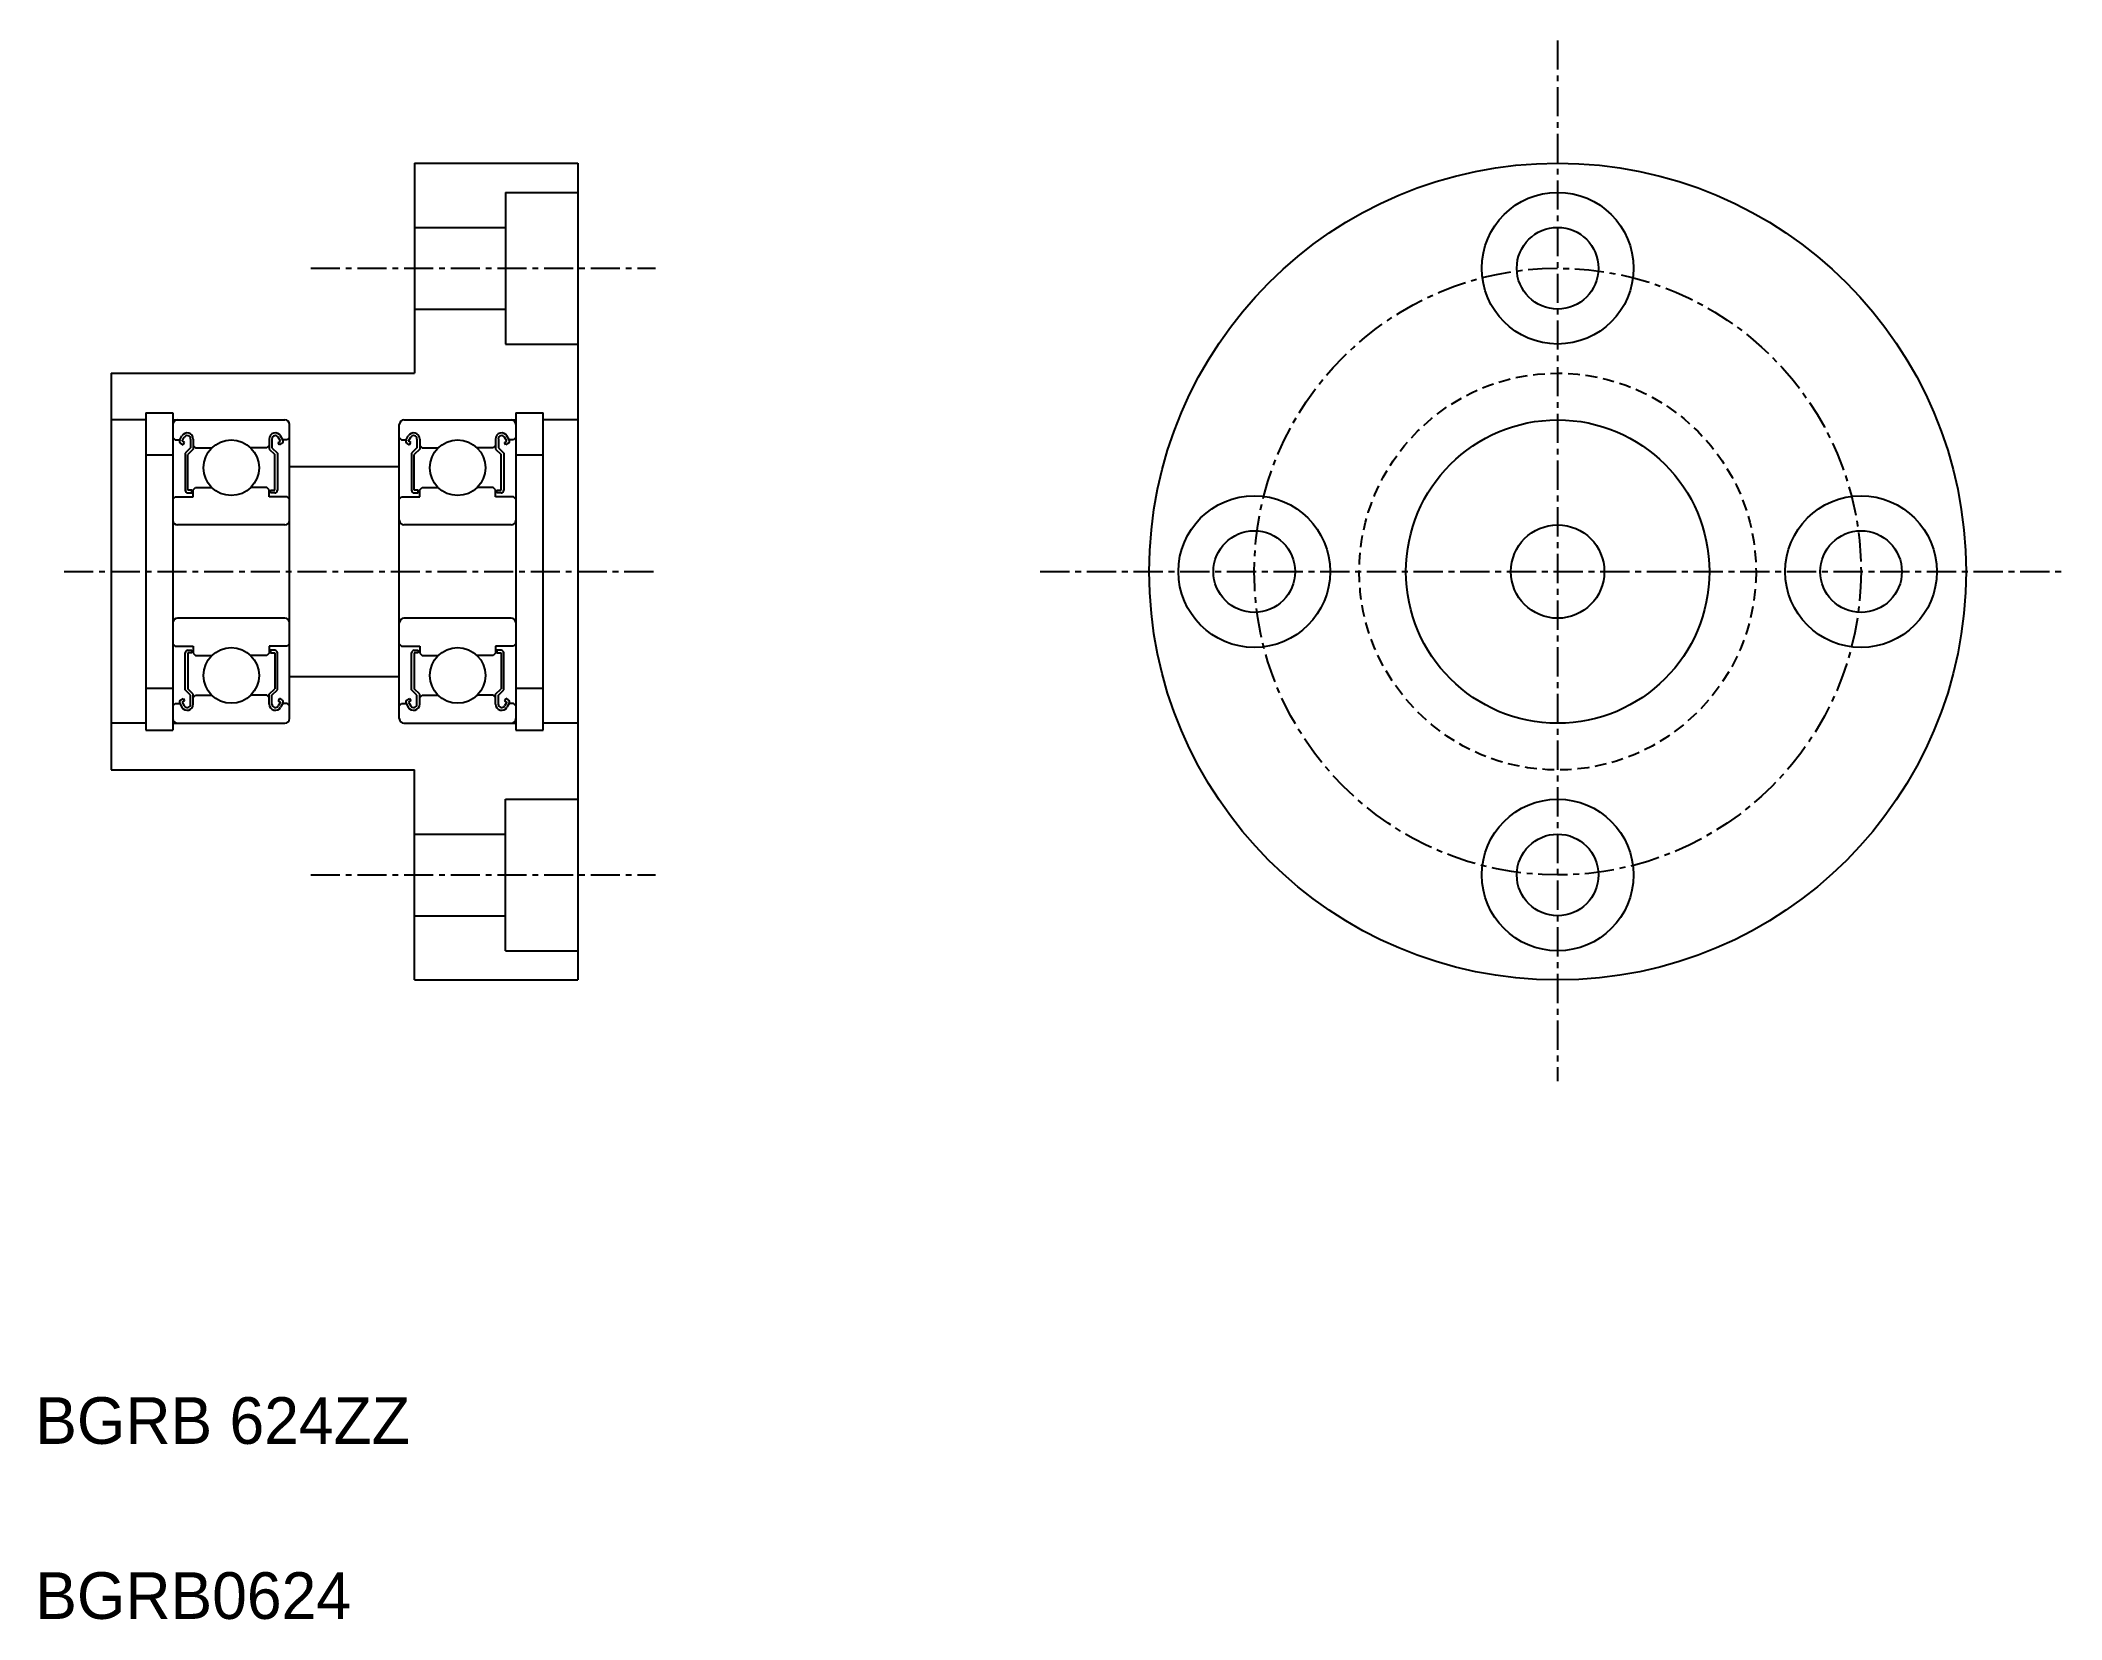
# Model space of a CAD drawing. Extents: x 117 to 203.6, y 73 to 140.7.
import ezdxf

# ---------------------------------------------------------------- set-up
doc = ezdxf.new("R2010")
doc.units = 0
doc.linetypes.add('CENTER', pattern=[2, 1.25, -0.25, 0.25, -0.25])
doc.linetypes.add('DASHED', pattern=[0.75, 0.5, -0.25])
doc.layers.get('0').update_dxf_attribs({"linetype": 'CONTINUOUS'})
doc.layers.add('CENTER', color=1, linetype='CENTER')

msp = doc.modelspace()

# ---------------------------------------------------------------- linework, layer by layer
at = {"color": 7, "linetype": 'CONTINUOUS'}
for p, q in [((133.011, 135.416), (140.011, 135.416)), ((133.011, 135.416), (133.011, 126.416)), ((134.761, 135.416), (134.761, 135.417)), ((136.511, 135.416), (136.511, 135.416)), ((140.011, 135.416), (140.011, 100.416)), ((136.911, 134.166), (136.911, 127.666)), ((136.911, 134.166), (140.011, 134.166)), ((133.011, 132.666), (136.911, 132.666)), ((133.011, 129.166), (136.911, 129.166)), ((136.911, 127.666), (140.011, 127.666)), ((120.011, 126.416), (120.011, 109.416)), ((120.011, 126.416), (133.011, 126.416)), ((121.501, 124.416), (120.011, 124.416)), ((121.501, 124.716), (121.501, 111.116)), ((121.501, 124.716), (122.661, 124.716)), ((122.661, 124.716), (122.661, 111.116)), ((122.661, 124.416), (127.461, 124.416)), ((127.661, 111.616), (127.661, 124.216)), ((132.361, 111.616), (132.361, 124.216)), ((132.561, 124.416), (137.361, 124.416)), ((137.361, 124.716), (137.361, 111.116)), ((137.361, 124.716), (138.521, 124.716)), ((138.521, 111.116), (138.521, 124.716)), ((140.011, 124.416), (138.521, 124.416)), ((122.661, 123.667), (122.761, 123.567)), ((122.761, 123.566), (122.952, 123.566)), ((122.952, 123.566), (123.047, 123.727)), ((122.995, 123.408), (123.096, 123.349)), ((123.053, 123.508), (123.148, 123.669)), ((123.154, 123.45), (123.053, 123.508)), ((123.096, 123.349), (123.154, 123.45)), ((123.418, 123.217), (123.185, 122.984)), ((123.534, 123.168), (123.302, 122.936)), ((123.418, 123.597), (123.418, 123.216)), ((123.534, 123.597), (123.534, 123.168)), ((123.534, 123.317), (123.634, 123.217)), ((123.634, 123.216), (124.328, 123.216)), ((126.688, 123.216), (125.995, 123.216)), ((126.788, 123.316), (126.688, 123.216)), ((126.788, 123.597), (126.788, 123.168)), ((126.788, 123.168), (127.021, 122.935)), ((126.905, 123.597), (126.905, 123.216)), ((126.905, 123.216), (127.138, 122.984)), ((127.169, 123.45), (127.27, 123.508)), ((127.227, 123.349), (127.169, 123.45)), ((127.27, 123.508), (127.175, 123.669)), ((127.328, 123.408), (127.227, 123.349)), ((127.37, 123.567), (127.275, 123.727)), ((127.561, 123.566), (127.37, 123.566)), ((127.661, 123.666), (127.561, 123.566)), ((132.361, 123.667), (132.461, 123.567)), ((132.461, 123.566), (132.652, 123.566)), ((132.652, 123.566), (132.747, 123.727)), ((132.695, 123.408), (132.796, 123.349)), ((132.753, 123.508), (132.848, 123.669)), ((132.854, 123.45), (132.753, 123.508)), ((132.796, 123.349), (132.854, 123.45)), ((133.118, 123.217), (132.885, 122.984)), ((133.234, 123.168), (133.002, 122.936)), ((133.118, 123.597), (133.118, 123.216)), ((133.234, 123.597), (133.234, 123.168)), ((133.234, 123.317), (133.334, 123.217)), ((133.334, 123.216), (134.028, 123.216)), ((136.388, 123.216), (135.695, 123.216)), ((136.488, 123.316), (136.388, 123.216)), ((136.488, 123.597), (136.488, 123.168)), ((136.488, 123.168), (136.721, 122.935)), ((136.605, 123.597), (136.605, 123.216)), ((136.605, 123.216), (136.838, 122.984)), ((136.869, 123.45), (136.97, 123.508)), ((136.927, 123.349), (136.869, 123.45)), ((136.97, 123.508), (136.875, 123.669)), ((137.028, 123.408), (136.927, 123.349)), ((137.07, 123.567), (136.975, 123.727)), ((137.261, 123.566), (137.07, 123.566)), ((137.361, 123.666), (137.261, 123.566)), ((121.501, 122.916), (122.661, 122.916)), ((123.185, 122.984), (123.185, 121.403)), ((123.302, 121.403), (123.302, 122.936)), ((127.021, 121.403), (127.021, 122.935)), ((127.138, 122.984), (127.138, 121.403)), ((127.661, 122.416), (132.361, 122.416)), ((132.885, 122.984), (132.885, 121.403)), ((133.002, 121.403), (133.002, 122.936)), ((136.721, 121.403), (136.721, 122.935)), ((136.838, 122.984), (136.838, 121.403)), ((137.361, 122.916), (138.521, 122.916)), ((123.476, 121.403), (123.302, 121.403)), ((123.302, 121.286), (123.476, 121.286)), ((123.476, 121.286), (123.476, 121.403)), ((123.534, 121.416), (123.634, 121.516)), ((123.534, 121.116), (123.534, 121.416)), ((123.634, 121.516), (124.328, 121.516)), ((126.688, 121.516), (125.995, 121.516)), ((126.788, 121.417), (126.688, 121.516)), ((126.788, 121.116), (126.788, 121.416)), ((126.847, 121.286), (126.847, 121.403)), ((126.847, 121.403), (127.021, 121.403)), ((127.021, 121.286), (126.847, 121.286)), ((133.176, 121.403), (133.002, 121.403)), ((133.002, 121.286), (133.176, 121.286)), ((133.176, 121.286), (133.176, 121.403)), ((133.234, 121.416), (133.334, 121.516)), ((133.234, 121.116), (133.234, 121.416)), ((133.334, 121.516), (134.028, 121.516)), ((136.388, 121.516), (135.695, 121.516)), ((136.488, 121.417), (136.388, 121.516)), ((136.488, 121.116), (136.488, 121.416)), ((136.547, 121.403), (136.721, 121.403)), ((136.547, 121.286), (136.547, 121.403)), ((136.721, 121.286), (136.547, 121.286)), ((122.661, 121.017), (122.761, 121.117)), ((122.761, 121.116), (123.534, 121.116)), ((127.561, 121.116), (126.788, 121.116)), ((127.661, 121.017), (127.561, 121.117)), ((132.361, 121.017), (132.461, 121.117)), ((132.461, 121.116), (133.234, 121.116)), ((137.261, 121.116), (136.488, 121.116)), ((137.361, 121.017), (137.261, 121.117)), ((127.461, 119.916), (122.861, 119.916)), ((137.161, 119.916), (132.561, 119.916)), ((127.461, 115.916), (122.861, 115.916)), ((137.161, 115.916), (132.561, 115.916)), ((122.661, 114.816), (122.761, 114.716)), ((122.761, 114.716), (123.534, 114.716)), ((123.185, 112.849), (123.185, 114.43)), ((123.302, 114.546), (123.476, 114.546)), ((123.302, 114.43), (123.302, 112.897)), ((123.476, 114.43), (123.302, 114.43)), ((123.476, 114.546), (123.476, 114.43)), ((123.534, 114.716), (123.534, 114.416)), ((123.534, 114.416), (123.634, 114.316)), ((126.788, 114.416), (126.688, 114.316)), ((127.561, 114.716), (126.788, 114.716)), ((126.788, 114.716), (126.788, 114.416)), ((126.847, 114.546), (126.847, 114.43)), ((127.021, 114.546), (126.847, 114.546)), ((126.847, 114.43), (127.021, 114.43)), ((127.021, 114.43), (127.021, 112.897)), ((127.138, 112.849), (127.138, 114.43)), ((127.661, 114.816), (127.561, 114.716)), ((132.361, 114.816), (132.461, 114.716)), ((132.461, 114.716), (133.234, 114.716)), ((132.885, 112.849), (132.885, 114.43)), ((133.002, 114.546), (133.176, 114.546)), ((133.002, 114.43), (133.002, 112.897)), ((133.176, 114.43), (133.002, 114.43)), ((133.176, 114.546), (133.176, 114.43)), ((133.234, 114.716), (133.234, 114.416)), ((133.234, 114.416), (133.334, 114.316)), ((136.488, 114.416), (136.388, 114.316)), ((137.261, 114.716), (136.488, 114.716)), ((136.488, 114.716), (136.488, 114.416)), ((136.721, 114.546), (136.547, 114.546)), ((136.547, 114.546), (136.547, 114.43)), ((136.547, 114.43), (136.721, 114.43)), ((136.721, 114.43), (136.721, 112.897)), ((136.838, 112.849), (136.838, 114.43)), ((137.361, 114.816), (137.261, 114.716)), ((123.634, 114.316), (124.328, 114.316)), ((126.688, 114.316), (125.995, 114.316)), ((133.334, 114.316), (134.028, 114.316)), ((136.388, 114.316), (135.695, 114.316)), ((121.501, 112.916), (122.661, 112.916)), ((123.418, 112.616), (123.185, 112.849)), ((123.534, 112.665), (123.302, 112.897)), ((123.418, 112.236), (123.418, 112.616)), ((123.534, 112.236), (123.534, 112.665)), ((123.534, 112.516), (123.634, 112.616)), ((123.634, 112.616), (124.328, 112.616)), ((126.688, 112.616), (125.995, 112.616)), ((126.788, 112.516), (126.688, 112.616)), ((126.788, 112.665), (127.021, 112.897)), ((126.788, 112.236), (126.788, 112.665)), ((126.905, 112.616), (127.138, 112.849)), ((126.905, 112.236), (126.905, 112.616)), ((127.661, 113.416), (132.361, 113.416)), ((133.118, 112.616), (132.885, 112.849)), ((133.234, 112.665), (133.002, 112.897)), ((133.118, 112.236), (133.118, 112.616)), ((133.234, 112.236), (133.234, 112.665)), ((133.234, 112.516), (133.334, 112.616)), ((133.334, 112.616), (134.028, 112.616)), ((136.388, 112.616), (135.695, 112.616)), ((136.488, 112.516), (136.388, 112.616)), ((136.488, 112.665), (136.721, 112.897)), ((136.488, 112.236), (136.488, 112.665)), ((136.605, 112.616), (136.838, 112.849)), ((136.605, 112.236), (136.605, 112.616)), ((137.361, 112.916), (138.521, 112.916)), ((122.661, 112.166), (122.761, 112.266)), ((122.761, 112.266), (122.952, 112.266)), ((122.952, 112.266), (123.047, 112.106)), ((122.995, 112.425), (123.096, 112.484)), ((123.154, 112.383), (123.053, 112.325)), ((123.053, 112.325), (123.148, 112.164)), ((123.096, 112.484), (123.154, 112.383)), ((127.227, 112.484), (127.169, 112.383)), ((127.169, 112.383), (127.27, 112.325)), ((127.27, 112.325), (127.175, 112.164)), ((127.328, 112.425), (127.227, 112.484)), ((127.37, 112.266), (127.275, 112.106)), ((127.561, 112.266), (127.37, 112.266)), ((127.661, 112.166), (127.561, 112.266)), ((132.361, 112.166), (132.461, 112.266)), ((132.461, 112.266), (132.652, 112.266)), ((132.652, 112.266), (132.747, 112.106)), ((132.695, 112.425), (132.796, 112.484)), ((132.854, 112.383), (132.753, 112.325)), ((132.753, 112.325), (132.848, 112.164)), ((132.796, 112.484), (132.854, 112.383)), ((136.927, 112.484), (136.869, 112.383)), ((136.869, 112.383), (136.97, 112.325)), ((136.97, 112.325), (136.875, 112.164)), ((137.028, 112.425), (136.927, 112.484)), ((137.07, 112.266), (136.975, 112.106)), ((137.261, 112.266), (137.07, 112.266)), ((137.361, 112.166), (137.261, 112.266)), ((121.501, 111.416), (120.011, 111.416)), ((121.501, 111.116), (122.661, 111.116)), ((122.661, 111.416), (127.461, 111.416)), ((132.561, 111.416), (137.361, 111.416)), ((137.361, 111.116), (138.521, 111.116)), ((140.011, 111.416), (138.521, 111.416)), ((120.011, 109.416), (133.011, 109.416)), ((133.011, 100.416), (133.011, 109.416)), ((136.911, 101.666), (136.911, 108.166)), ((136.911, 108.166), (140.011, 108.166)), ((133.011, 106.666), (136.911, 106.666)), ((133.011, 103.166), (136.911, 103.166)), ((136.911, 101.666), (140.011, 101.666)), ((133.011, 100.416), (140.011, 100.416))]:
    msp.add_line(p, q, dxfattribs=at)
for centre, radius in [((181.999, 117.916), 17.5), ((181.999, 130.916), 3.25), ((181.999, 130.916), 1.75), ((181.999, 117.916), 6.5), ((125.161, 122.366), 1.191), ((134.861, 122.366), 1.191), ((168.999, 117.916), 3.25), ((194.999, 117.916), 3.25), ((168.999, 117.916), 1.75), ((181.999, 117.916), 2), ((194.999, 117.916), 1.75), ((125.161, 113.466), 1.191), ((134.861, 113.466), 1.191), ((181.999, 104.916), 3.25), ((181.999, 104.916), 1.75)]:
    msp.add_circle(centre, radius, dxfattribs=at)
at = {"color": 3, "linetype": 'DASHED'}
msp.add_circle((181.999, 117.916), 8.5, dxfattribs=at)
at = {"color": 7, "linetype": 'CONTINUOUS'}
for centre, radius, start, end in [((122.861, 124.216), 0.2, 90, 180), ((123.273, 123.597), 0.261, 0, 150.00011), ((127.049, 123.597), 0.261, 30, 180.00005), ((127.461, 124.216), 0.2, 0, 90), ((132.561, 124.216), 0.2, 90, 180), ((132.973, 123.597), 0.261, 0, 150.00011), ((136.749, 123.597), 0.261, 30, 180.00005), ((137.161, 124.216), 0.2, 0, 90), ((123.053, 123.508), 0.116, 150.00066, 240.00041), ((123.273, 123.597), 0.145, 0, 149.99983), ((127.049, 123.597), 0.145, 30, 180.00005), ((127.27, 123.508), 0.116, 299.99921, 29.99951), ((132.753, 123.508), 0.116, 150.00066, 240.00041), ((132.973, 123.597), 0.145, 0, 149.99983), ((136.749, 123.597), 0.145, 30, 180.00005), ((136.97, 123.508), 0.116, 299.99921, 29.99951), ((123.302, 121.403), 0.116, 180.00005, 270.00003), ((127.021, 121.403), 0.116, 269.99954, 0), ((133.002, 121.403), 0.116, 180.00005, 270.00003), ((136.721, 121.403), 0.116, 269.99954, 0), ((122.861, 120.116), 0.2, 180, 270), ((127.461, 120.116), 0.2, 270, 0), ((132.561, 120.116), 0.2, 180, 270), ((137.161, 120.116), 0.2, 270, 0), ((122.861, 115.716), 0.2, 90, 180), ((127.461, 115.716), 0.2, 0, 90), ((132.561, 115.716), 0.2, 90, 180), ((137.161, 115.716), 0.2, 0, 90), ((123.302, 114.43), 0.116, 89.99997, 179.99995), ((127.021, 114.43), 0.116, 0, 90.00046), ((133.002, 114.43), 0.116, 89.99997, 179.99995), ((136.721, 114.43), 0.116, 0, 90.00046), ((123.053, 112.325), 0.116, 119.99844, 210.00655), ((123.273, 112.236), 0.261, 209.99989, 0), ((123.273, 112.236), 0.145, 210.00017, 0), ((127.049, 112.236), 0.261, 179.99995, 330), ((127.049, 112.236), 0.145, 179.99995, 330), ((127.27, 112.325), 0.116, 330.00049, 60.00079), ((132.753, 112.325), 0.116, 119.99844, 210.00655), ((132.973, 112.236), 0.261, 209.99989, 0), ((132.973, 112.236), 0.145, 210.00017, 0), ((136.749, 112.236), 0.261, 179.99995, 330), ((136.749, 112.236), 0.145, 179.99995, 330), ((136.97, 112.325), 0.116, 330.00049, 60.00079), ((122.861, 111.616), 0.2, 180, 270), ((127.461, 111.616), 0.2, 270, 0), ((132.561, 111.616), 0.2, 180, 270), ((137.161, 111.616), 0.2, 270, 0)]:
    msp.add_arc(centre, radius, start, end, dxfattribs=at)
at = {"layer": 'CENTER', "color": 1, "linetype": 'CENTER'}
for p, q in [((181.999, 140.676), (181.999, 96.087)), ((128.564, 130.916), (143.342, 130.916)), ((117.997, 117.916), (143.342, 117.916)), ((159.824, 117.916), (203.593, 117.916)), ((128.564, 104.916), (143.342, 104.916))]:
    msp.add_line(p, q, dxfattribs=at)
msp.add_circle((181.999, 117.916), 13, dxfattribs=at)

# ---------------------------------------------------------------- texts
at = {"color": 7, "linetype": 'CONTINUOUS'}
for s, p in [('BGRB 624ZZ', (116.763, 80.539)), ('BGRB0624', (116.763, 73.039))]:
    msp.add_text(s, height=2, dxfattribs=at).set_placement(p)

doc.saveas('drawing.dxf')
